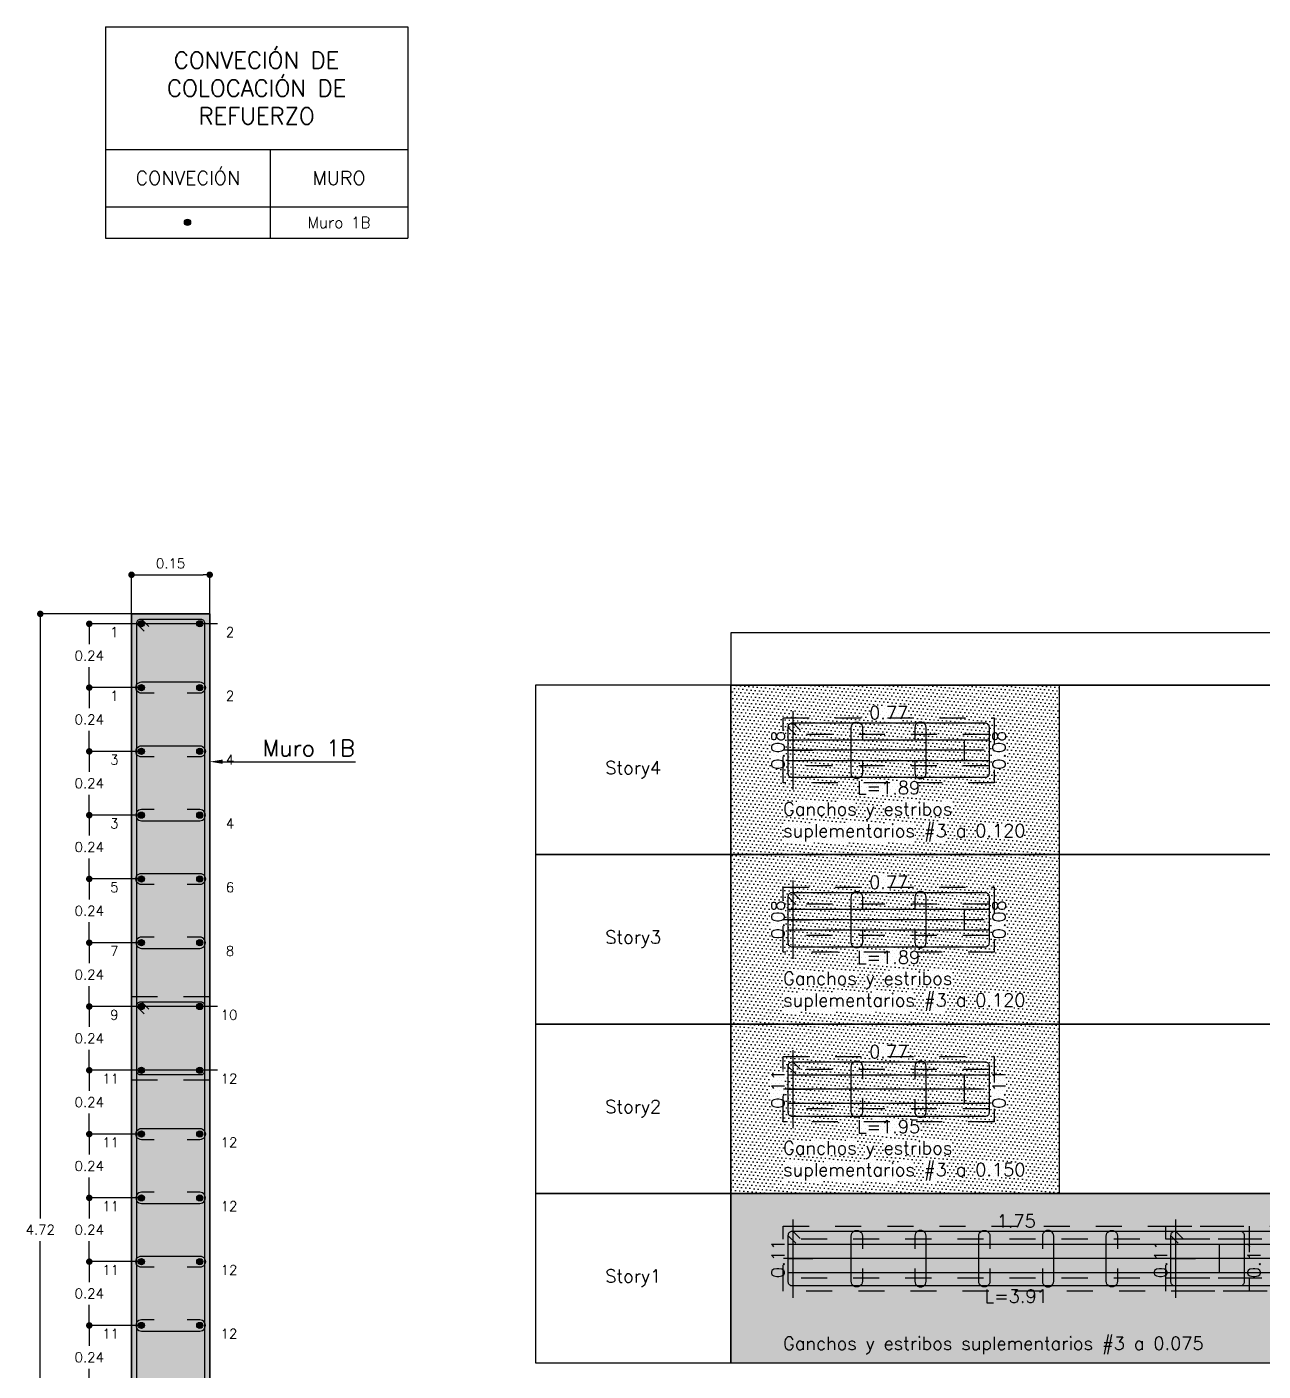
# Model space of a CAD drawing. Header units: millimetres. Extents: x -99999999 to 100000000, y -41 to 20.
# Drawn here: x 150.2 to 154.94, y -10.84 to -5.68 of the extents above; entities that cross this region are included whole.
import ezdxf
from ezdxf.enums import TextEntityAlignment as Align

# ---------------------------------------------------------------- set-up
doc = ezdxf.new("R2010")
doc.units = ezdxf.units.MM
doc.header["$LTSCALE"] = 0.01
doc.header["$PDMODE"] = 3
doc.linetypes.add('DASHED2', pattern=[0.375, 0.25, -0.125])
for name, color, linetype in [('FC_BORDES', 4, 'Continuous'), ('FC_COTAS', 1, 'Continuous'), ('FC_ESTRIBOS', 3, 'Continuous'), ('FC_GANCHOS', 4, 'Continuous'), ('FC_HATCH 252', 252, 'Continuous'), ('FC_HATCH MUROS', 253, 'Continuous'), ('FC_R-100', 12, 'Continuous'), ('FC_R-140', 2, 'Continuous'), ('FC_R-80', 11, 'Continuous'), ('FC_REFUERZO 2', 1, 'Continuous')]:
    doc.layers.add(name, color=color, linetype=linetype)
doc.layers.add('FC_DEFPOINTS', color=250, linetype='Continuous', plot=False)
doc.styles.add('FC_TEXT', font='romans.shx', dxfattribs={"height": 0.002})
doc.styles.add('FC_TEXT1', font='romans.shx')
doc.dimstyles.new('FC_COTAS', dxfattribs={"dimtxt": 0.0015, "dimasz": 0.001, "dimexe": 0, "dimexo": 0, "dimgap": 0.001, "dimtad": 1, "dimtih": 1, "dimtoh": 1, "dimzin": 0, "dimdsep": 46, "dimtxsty": 'FC_TEXT1', "dimblk": 'DOT', "dimcen": 0.09, "dimclrd": 256, "dimclre": 256, "dimclrt": 256, "dimadec": 0, "dimazin": 0, "dimtfac": 1, "dimtix": 1, "dimtmove": 2, "dimatfit": 3, "dimfxl": 1.002, "dimtolj": 1, "dimtzin": 0, "dimlwd": -1, "dimarcsym": 0})

# ---------------------------------------------------------------- blocks, each defined once
blk = doc.blocks.new('*T743')
at = {"layer": 'FC_BORDES', "color": 0, "linetype": 'ByBlock', "lineweight": -2, "ltscale": 0.6, "transparency": 16777216}
for p, q in [((0, 0), (1.16, 0)), ((0, 0), (0, -0.811)), ((1.16, 0), (1.16, -0.811)), ((0, -0.4697), (1.16, -0.4697)), ((0.6327, -0.4697), (0.6327, -0.811)), ((0, -0.6898), (1.16, -0.6898)), ((0, -0.811), (1.16, -0.811))]:
    blk.add_line(p, q, dxfattribs=at)
at = {"layer": 'FC_BORDES', "color": 5, "ltscale": 0.6, "transparency": 16777216, "insert": (0.58, -0.2349), "char_height": 0.06416, "width": 1.148, "attachment_point": 5, "style": 'FC_TEXT1'}
blk.add_mtext('CONVECIÓN DE COLOCACIÓN DE REFUERZO', dxfattribs=at)
at = {"layer": 'FC_BORDES', "color": 2, "ltscale": 0.6, "transparency": 16777216, "char_height": 0.05346, "attachment_point": 5, "style": 'FC_TEXT1'}
for s, insert, width in [('CONVECIÓN', (0.3163, -0.5797), 0.62067), ('MURO', (0.8963, -0.5797), 0.51533)]:
    blk.add_mtext(s, dxfattribs=dict(at, insert=insert, width=width))
at = {"layer": 'FC_BORDES', "color": 11, "ltscale": 0.6, "transparency": 16777216, "insert": (0.8963, -0.7504), "char_height": 0.04277, "width": 0.51533, "attachment_point": 5, "style": 'FC_TEXT1'}
blk.add_mtext('Muro 1B', dxfattribs=at)
blk = doc.blocks.new('*U176')
h = blk.add_hatch(color=0)
h.dxf.hatch_style = 1
edge = h.paths.add_edge_path()
edge.add_arc((0, 0), 0.0119, 0, 360, ccw=False)
at = {"color": 0}
blk.add_circle((0, 0), 0.0119, dxfattribs=at)
blk = doc.blocks.new('*U747')
at = {"layer": 'FC_DEFPOINTS', "linetype": 'DASHED2', "ltscale": 0.6}
blk.add_lwpolyline([(-0.038, 0.1251), (1.7508, 0.1251), (1.7508, -0.1249), (-0.038, -0.1249)], close=True, dxfattribs=at)
at = {"layer": 'FC_DEFPOINTS', "ltscale": 0.6}
for points in [[(0, 0.1501), (0, -0.1499)], [(0.076, 0.0001), (-0.018, 0.0001), (-0.018, 0.0551), (1.7308, 0.0551), (1.7308, -0.0549), (-0.018, -0.0549), (-0.018, 0), (0.076, 0)], [(1.6364, -0.0549), (1.6364, 0.0551)], [(1.7118, 0.0001), (-0.037, 0.0001)]]:
    blk.add_lwpolyline(points, dxfattribs=at)
at = {"layer": 'FC_DEFPOINTS', "linetype": 'DASHED2', "ltscale": 0.6}
for points in [[(1.7308, 0.0751), (-0.018, 0.0751)], [(1.7308, -0.0749), (-0.018, -0.0749)]]:
    blk.add_lwpolyline(points, dxfattribs=at)
at = {"layer": 'FC_ESTRIBOS', "ltscale": 0.6}
blk.add_lwpolyline([(-0.003, 0.1051), (1.7158, 0.1051, -0.414214), (1.7308, 0.0901), (1.7308, -0.0899, -0.414214), (1.7158, -0.1049), (-0.003, -0.1049, -0.414214), (-0.018, -0.0899), (-0.018, 0.0901, -0.414214)], format="xyb", close=True, dxfattribs=at)
for points in [[(-0.0003, 0.1051), (0.028, 0.0768)], [(-0.018, 0.0874), (0.0103, 0.0591)]]:
    blk.add_lwpolyline(points, dxfattribs=at)
at = {"layer": 'FC_R-80', "char_height": 0.05, "attachment_point": 5, "style": 'FC_TEXT'}
for s, insert, width in [('1.75', (0.8564, 0.144), 1.508813), ('L=3.91', (0.8564, -0.1439), 1.611194)]:
    blk.add_mtext(s, dxfattribs=dict(at, insert=insert, width=width))
at = {"layer": 'FC_R-80', "char_height": 0.05, "width": 0.136214, "attachment_point": 5, "rotation": 90, "style": 'FC_TEXT'}
for insert in [(-0.058, 0.0001), (1.7687, 0.0001)]:
    blk.add_mtext('0.11', dxfattribs=dict(at, insert=insert))
blk = doc.blocks.new('*U740')
at = {"layer": 'FC_GANCHOS', "color": 0, "lineweight": -2}
blk.add_lwpolyline([(0.049, -0.0215), (0.0005, -0.0215, -1.022233), (0.0005, 0.0215), (0.1735, 0.0215, -1.022233), (0.1735, -0.0215), (0.125, -0.0215)], format="xyb", dxfattribs=at)
blk = doc.blocks.new('*U741')
at = {"layer": 'FC_GANCHOS', "color": 0, "lineweight": -2}
blk.add_lwpolyline([(0.049, 0.0215), (0.0005, 0.0215, 1.022233), (0.0005, -0.0215), (0.1735, -0.0215, 1.022233), (0.1735, 0.0215), (0.125, 0.0215)], format="xyb", dxfattribs=at)
blk = doc.blocks.new('*U748')
at = {"layer": 'FC_DEFPOINTS', "linetype": 'DASHED2', "ltscale": 0.6}
blk.add_lwpolyline([(-0.038, 0.1251), (0.7721, 0.1251), (0.7721, -0.1249), (-0.038, -0.1249)], close=True, dxfattribs=at)
at = {"layer": 'FC_DEFPOINTS', "ltscale": 0.6}
for points in [[(0, 0.1501), (0, -0.1499)], [(0.076, 0.0001), (-0.018, 0.0001), (-0.018, 0.0551), (0.7521, 0.0551), (0.7521, -0.0549), (-0.018, -0.0549), (-0.018, 0), (0.076, 0)], [(0.6577, -0.0549), (0.6577, 0.0551)], [(0.7331, 0.0001), (-0.037, 0.0001)]]:
    blk.add_lwpolyline(points, dxfattribs=at)
at = {"layer": 'FC_DEFPOINTS', "linetype": 'DASHED2', "ltscale": 0.6}
for points in [[(0.7521, 0.0751), (-0.018, 0.0751)], [(0.7521, -0.0749), (-0.018, -0.0749)]]:
    blk.add_lwpolyline(points, dxfattribs=at)
at = {"layer": 'FC_ESTRIBOS', "ltscale": 0.6}
blk.add_lwpolyline([(-0.003, 0.1051), (0.7371, 0.1051, -0.414214), (0.7521, 0.0901), (0.7521, -0.0899, -0.414214), (0.7371, -0.1049), (-0.003, -0.1049, -0.414214), (-0.018, -0.0899), (-0.018, 0.0901, -0.414214)], format="xyb", close=True, dxfattribs=at)
for points in [[(-0.0003, 0.1051), (0.028, 0.0768)], [(-0.018, 0.0874), (0.0103, 0.0591)]]:
    blk.add_lwpolyline(points, dxfattribs=at)
at = {"layer": 'FC_R-80', "char_height": 0.05, "attachment_point": 5, "style": 'FC_TEXT'}
for s, insert, width in [('0.77', (0.367, 0.144), 0.530076), ('L=1.95', (0.367, -0.1439), 0.632457)]:
    blk.add_mtext(s, dxfattribs=dict(at, insert=insert, width=width))
at = {"layer": 'FC_R-80', "char_height": 0.05, "width": 0.136214, "attachment_point": 5, "rotation": 90, "style": 'FC_TEXT'}
for insert in [(-0.058, 0.0001), (0.79, 0.0001)]:
    blk.add_mtext('0.11', dxfattribs=dict(at, insert=insert))
blk = doc.blocks.new('*U749')
at = {"layer": 'FC_DEFPOINTS', "linetype": 'DASHED2', "ltscale": 0.6}
blk.add_lwpolyline([(-0.038, 0.1251), (0.7721, 0.1251), (0.7721, -0.1249), (-0.038, -0.1249)], close=True, dxfattribs=at)
at = {"layer": 'FC_DEFPOINTS', "ltscale": 0.6}
for points in [[(0, 0.1501), (0, -0.1499)], [(0.7331, 0.0001), (-0.037, 0.0001)], [(0.076, 0.0001), (-0.018, 0.0001), (-0.018, 0.0401), (0.7521, 0.0401), (0.7521, -0.0399), (-0.018, -0.0399), (-0.018, 0), (0.076, 0)], [(0.6577, -0.0399), (0.6577, 0.0401)]]:
    blk.add_lwpolyline(points, dxfattribs=at)
at = {"layer": 'FC_DEFPOINTS', "linetype": 'DASHED2', "ltscale": 0.6}
for points in [[(0.7521, 0.0601), (-0.018, 0.0601)], [(0.7521, -0.0599), (-0.018, -0.0599)]]:
    blk.add_lwpolyline(points, dxfattribs=at)
at = {"layer": 'FC_ESTRIBOS', "ltscale": 0.6}
blk.add_lwpolyline([(-0.003, 0.1051), (0.7371, 0.1051, -0.414214), (0.7521, 0.0901), (0.7521, -0.0899, -0.414214), (0.7371, -0.1049), (-0.003, -0.1049, -0.414214), (-0.018, -0.0899), (-0.018, 0.0901, -0.414214)], format="xyb", close=True, dxfattribs=at)
for points in [[(-0.0003, 0.1051), (0.028, 0.0768)], [(-0.018, 0.0874), (0.0103, 0.0591)]]:
    blk.add_lwpolyline(points, dxfattribs=at)
at = {"layer": 'FC_R-80', "char_height": 0.05, "attachment_point": 5, "style": 'FC_TEXT'}
for s, insert, width in [('0.77', (0.367, 0.144), 0.530076), ('L=1.89', (0.367, -0.1439), 0.632457)]:
    blk.add_mtext(s, dxfattribs=dict(at, insert=insert, width=width))
at = {"layer": 'FC_R-80', "char_height": 0.05, "width": 0.136214, "attachment_point": 5, "rotation": 90, "style": 'FC_TEXT'}
for insert in [(-0.058, 0.0001), (0.79, 0.0001)]:
    blk.add_mtext('0.08', dxfattribs=dict(at, insert=insert))
blk = doc.blocks.new('*U692')
at = {"linetype": 'ByBlock', "lineweight": -2, "ltscale": 0.6}
for points in [[(-0.00431, 0), (0, 0)], [(0, 0), (0.01607, 0)]]:
    blk.add_lwpolyline(points, dxfattribs=at)
at = {"ltscale": 0.6}
blk.add_solid([(-0.00431, -0.00033), (-0.00631, 0), (-0.00431, 0.00033)], dxfattribs=at)
at = {"layer": 'FC_R-140', "ltscale": 0.6, "style": 'FC_TEXT'}
blk.add_attdef('MURO_X', text='', height=0.0025, dxfattribs=at).set_placement((0.01596, 0.00334), align=Align.TOP_RIGHT)
blk = doc.blocks.new('_Dot')
at = {"color": 0, "linetype": 'ByBlock', "lineweight": -2}
blk.add_line((-0.5, 0), (-1, 0), dxfattribs=at)
at = {"color": 0, "linetype": 'ByBlock', "const_width": 0.5}
blk.add_lwpolyline([(-0.25, 0, 1), (0.25, 0, 1)], format="xyb", close=True, dxfattribs=at)
blk = doc.blocks.new('*D760')
at = {"layer": 'Defpoints', "color": 0, "ltscale": 0.6, "transparency": 16777216}
for p in [(150.4346, -10.6655), (150.6346, -10.6655), (150.6346, -10.9102)]:
    blk.add_point(p, dxfattribs=at)
at = {"layer": 'FC_COTAS', "lineweight": -2, "ltscale": 0.6, "transparency": 16777216}
for p, q in [((150.6346, -10.6655), (150.4346, -10.6655)), ((150.6346, -10.9102), (150.4346, -10.9102))]:
    blk.add_line(p, q, dxfattribs=at)
at = {"layer": 'FC_COTAS', "ltscale": 0.6, "transparency": 16777216}
for p, q in [((150.4346, -10.6905), (150.4346, -10.7441)), ((150.4346, -10.8852), (150.4346, -10.8316))]:
    blk.add_line(p, q, dxfattribs=at)
at = {"layer": 'FC_COTAS', "ltscale": 0.6, "transparency": 16777216, "xscale": 0.025, "yscale": 0.025, "zscale": 0.025}
for p, rotation in [((150.4346, -10.6655), 90), ((150.4346, -10.9102), 270)]:
    blk.add_blockref('_Dot', p, dxfattribs=dict(at, rotation=rotation))
at = {"layer": 'FC_COTAS', "ltscale": 0.6, "transparency": 16777216, "insert": (150.4346, -10.7878), "char_height": 0.0375, "attachment_point": 5, "style": 'FC_TEXT1'}
blk.add_mtext('\\A1;0.24', dxfattribs=at)
blk = doc.blocks.new('*D761')
at = {"layer": 'Defpoints', "color": 0, "ltscale": 0.6, "transparency": 16777216}
for p in [(150.4346, -10.4208), (150.6346, -10.4208), (150.6346, -10.6655)]:
    blk.add_point(p, dxfattribs=at)
at = {"layer": 'FC_COTAS', "lineweight": -2, "ltscale": 0.6, "transparency": 16777216}
for p, q in [((150.6346, -10.4208), (150.4346, -10.4208)), ((150.6346, -10.6655), (150.4346, -10.6655))]:
    blk.add_line(p, q, dxfattribs=at)
at = {"layer": 'FC_COTAS', "ltscale": 0.6, "transparency": 16777216}
for p, q in [((150.4346, -10.4458), (150.4346, -10.4994)), ((150.4346, -10.6405), (150.4346, -10.5869))]:
    blk.add_line(p, q, dxfattribs=at)
at = {"layer": 'FC_COTAS', "ltscale": 0.6, "transparency": 16777216, "xscale": 0.025, "yscale": 0.025, "zscale": 0.025}
for p, rotation in [((150.4346, -10.4208), 90), ((150.4346, -10.6655), 270)]:
    blk.add_blockref('_Dot', p, dxfattribs=dict(at, rotation=rotation))
at = {"layer": 'FC_COTAS', "ltscale": 0.6, "transparency": 16777216, "insert": (150.4346, -10.5431), "char_height": 0.0375, "attachment_point": 5, "style": 'FC_TEXT1'}
blk.add_mtext('\\A1;0.24', dxfattribs=at)
blk = doc.blocks.new('*D762')
at = {"layer": 'Defpoints', "color": 0, "ltscale": 0.6, "transparency": 16777216}
for p in [(150.4346, -10.1761), (150.6346, -10.1761), (150.6346, -10.4208)]:
    blk.add_point(p, dxfattribs=at)
at = {"layer": 'FC_COTAS', "lineweight": -2, "ltscale": 0.6, "transparency": 16777216}
for p, q in [((150.6346, -10.1761), (150.4346, -10.1761)), ((150.6346, -10.4208), (150.4346, -10.4208))]:
    blk.add_line(p, q, dxfattribs=at)
at = {"layer": 'FC_COTAS', "ltscale": 0.6, "transparency": 16777216}
for p, q in [((150.4346, -10.2011), (150.4346, -10.2547)), ((150.4346, -10.3958), (150.4346, -10.3422))]:
    blk.add_line(p, q, dxfattribs=at)
at = {"layer": 'FC_COTAS', "ltscale": 0.6, "transparency": 16777216, "xscale": 0.025, "yscale": 0.025, "zscale": 0.025}
for p, rotation in [((150.4346, -10.1761), 90), ((150.4346, -10.4208), 270)]:
    blk.add_blockref('_Dot', p, dxfattribs=dict(at, rotation=rotation))
at = {"layer": 'FC_COTAS', "ltscale": 0.6, "transparency": 16777216, "insert": (150.4346, -10.2984), "char_height": 0.0375, "attachment_point": 5, "style": 'FC_TEXT1'}
blk.add_mtext('\\A1;0.24', dxfattribs=at)
blk = doc.blocks.new('*D763')
at = {"layer": 'Defpoints', "color": 0, "ltscale": 0.6, "transparency": 16777216}
for p in [(150.4346, -9.9314), (150.6346, -9.9314), (150.6346, -10.1761)]:
    blk.add_point(p, dxfattribs=at)
at = {"layer": 'FC_COTAS', "lineweight": -2, "ltscale": 0.6, "transparency": 16777216}
for p, q in [((150.6346, -9.9314), (150.4346, -9.9314)), ((150.6346, -10.1761), (150.4346, -10.1761))]:
    blk.add_line(p, q, dxfattribs=at)
at = {"layer": 'FC_COTAS', "ltscale": 0.6, "transparency": 16777216}
for p, q in [((150.4346, -9.9564), (150.4346, -10.01)), ((150.4346, -10.1511), (150.4346, -10.0975))]:
    blk.add_line(p, q, dxfattribs=at)
at = {"layer": 'FC_COTAS', "ltscale": 0.6, "transparency": 16777216, "xscale": 0.025, "yscale": 0.025, "zscale": 0.025}
for p, rotation in [((150.4346, -9.9314), 90), ((150.4346, -10.1761), 270)]:
    blk.add_blockref('_Dot', p, dxfattribs=dict(at, rotation=rotation))
at = {"layer": 'FC_COTAS', "ltscale": 0.6, "transparency": 16777216, "insert": (150.4346, -10.0538), "char_height": 0.0375, "attachment_point": 5, "style": 'FC_TEXT1'}
blk.add_mtext('\\A1;0.24', dxfattribs=at)
blk = doc.blocks.new('*D764')
at = {"layer": 'Defpoints', "color": 0, "ltscale": 0.6, "transparency": 16777216}
for p in [(150.4346, -9.6867), (150.6346, -9.6867), (150.6346, -9.9314)]:
    blk.add_point(p, dxfattribs=at)
at = {"layer": 'FC_COTAS', "lineweight": -2, "ltscale": 0.6, "transparency": 16777216}
for p, q in [((150.6346, -9.6867), (150.4346, -9.6867)), ((150.6346, -9.9314), (150.4346, -9.9314))]:
    blk.add_line(p, q, dxfattribs=at)
at = {"layer": 'FC_COTAS', "ltscale": 0.6, "transparency": 16777216}
for p, q in [((150.4346, -9.7117), (150.4346, -9.7653)), ((150.4346, -9.9064), (150.4346, -9.8528))]:
    blk.add_line(p, q, dxfattribs=at)
at = {"layer": 'FC_COTAS', "ltscale": 0.6, "transparency": 16777216, "xscale": 0.025, "yscale": 0.025, "zscale": 0.025}
for p, rotation in [((150.4346, -9.6867), 90), ((150.4346, -9.9314), 270)]:
    blk.add_blockref('_Dot', p, dxfattribs=dict(at, rotation=rotation))
at = {"layer": 'FC_COTAS', "ltscale": 0.6, "transparency": 16777216, "insert": (150.4346, -9.8091), "char_height": 0.0375, "attachment_point": 5, "style": 'FC_TEXT1'}
blk.add_mtext('\\A1;0.24', dxfattribs=at)
blk = doc.blocks.new('*D765')
at = {"layer": 'Defpoints', "color": 0, "ltscale": 0.6, "transparency": 16777216}
for p in [(150.4346, -9.442), (150.6346, -9.442), (150.6346, -9.6867)]:
    blk.add_point(p, dxfattribs=at)
at = {"layer": 'FC_COTAS', "lineweight": -2, "ltscale": 0.6, "transparency": 16777216}
for p, q in [((150.6346, -9.442), (150.4346, -9.442)), ((150.6346, -9.6867), (150.4346, -9.6867))]:
    blk.add_line(p, q, dxfattribs=at)
at = {"layer": 'FC_COTAS', "ltscale": 0.6, "transparency": 16777216}
for p, q in [((150.4346, -9.467), (150.4346, -9.5206)), ((150.4346, -9.6617), (150.4346, -9.6081))]:
    blk.add_line(p, q, dxfattribs=at)
at = {"layer": 'FC_COTAS', "ltscale": 0.6, "transparency": 16777216, "xscale": 0.025, "yscale": 0.025, "zscale": 0.025}
for p, rotation in [((150.4346, -9.442), 90), ((150.4346, -9.6867), 270)]:
    blk.add_blockref('_Dot', p, dxfattribs=dict(at, rotation=rotation))
at = {"layer": 'FC_COTAS', "ltscale": 0.6, "transparency": 16777216, "insert": (150.4346, -9.5644), "char_height": 0.0375, "attachment_point": 5, "style": 'FC_TEXT1'}
blk.add_mtext('\\A1;0.24', dxfattribs=at)
blk = doc.blocks.new('*D766')
at = {"layer": 'Defpoints', "color": 0, "ltscale": 0.6, "transparency": 16777216}
for p in [(150.4346, -9.1974), (150.6346, -9.1974), (150.6346, -9.442)]:
    blk.add_point(p, dxfattribs=at)
at = {"layer": 'FC_COTAS', "lineweight": -2, "ltscale": 0.6, "transparency": 16777216}
for p, q in [((150.6346, -9.1974), (150.4346, -9.1974)), ((150.6346, -9.442), (150.4346, -9.442))]:
    blk.add_line(p, q, dxfattribs=at)
at = {"layer": 'FC_COTAS', "ltscale": 0.6, "transparency": 16777216}
for p, q in [((150.4346, -9.2224), (150.4346, -9.276)), ((150.4346, -9.417), (150.4346, -9.3635))]:
    blk.add_line(p, q, dxfattribs=at)
at = {"layer": 'FC_COTAS', "ltscale": 0.6, "transparency": 16777216, "xscale": 0.025, "yscale": 0.025, "zscale": 0.025}
for p, rotation in [((150.4346, -9.1974), 90), ((150.4346, -9.442), 270)]:
    blk.add_blockref('_Dot', p, dxfattribs=dict(at, rotation=rotation))
at = {"layer": 'FC_COTAS', "ltscale": 0.6, "transparency": 16777216, "insert": (150.4346, -9.3197), "char_height": 0.0375, "attachment_point": 5, "style": 'FC_TEXT1'}
blk.add_mtext('\\A1;0.24', dxfattribs=at)
blk = doc.blocks.new('*D767')
at = {"layer": 'Defpoints', "color": 0, "ltscale": 0.6, "transparency": 16777216}
for p in [(150.4346, -8.9527), (150.6346, -8.9527), (150.6346, -9.1974)]:
    blk.add_point(p, dxfattribs=at)
at = {"layer": 'FC_COTAS', "lineweight": -2, "ltscale": 0.6, "transparency": 16777216}
for p, q in [((150.6346, -8.9527), (150.4346, -8.9527)), ((150.6346, -9.1974), (150.4346, -9.1974))]:
    blk.add_line(p, q, dxfattribs=at)
at = {"layer": 'FC_COTAS', "ltscale": 0.6, "transparency": 16777216}
for p, q in [((150.4346, -8.9777), (150.4346, -9.0313)), ((150.4346, -9.1724), (150.4346, -9.1188))]:
    blk.add_line(p, q, dxfattribs=at)
at = {"layer": 'FC_COTAS', "ltscale": 0.6, "transparency": 16777216, "xscale": 0.025, "yscale": 0.025, "zscale": 0.025}
for p, rotation in [((150.4346, -8.9527), 90), ((150.4346, -9.1974), 270)]:
    blk.add_blockref('_Dot', p, dxfattribs=dict(at, rotation=rotation))
at = {"layer": 'FC_COTAS', "ltscale": 0.6, "transparency": 16777216, "insert": (150.4346, -9.075), "char_height": 0.0375, "attachment_point": 5, "style": 'FC_TEXT1'}
blk.add_mtext('\\A1;0.24', dxfattribs=at)
blk = doc.blocks.new('*D768')
at = {"layer": 'Defpoints', "color": 0, "ltscale": 0.6, "transparency": 16777216}
for p in [(150.4346, -8.708), (150.6346, -8.708), (150.6346, -8.9527)]:
    blk.add_point(p, dxfattribs=at)
at = {"layer": 'FC_COTAS', "lineweight": -2, "ltscale": 0.6, "transparency": 16777216}
for p, q in [((150.6346, -8.708), (150.4346, -8.708)), ((150.6346, -8.9527), (150.4346, -8.9527))]:
    blk.add_line(p, q, dxfattribs=at)
at = {"layer": 'FC_COTAS', "ltscale": 0.6, "transparency": 16777216}
for p, q in [((150.4346, -8.733), (150.4346, -8.7866)), ((150.4346, -8.9277), (150.4346, -8.8741))]:
    blk.add_line(p, q, dxfattribs=at)
at = {"layer": 'FC_COTAS', "ltscale": 0.6, "transparency": 16777216, "xscale": 0.025, "yscale": 0.025, "zscale": 0.025}
for p, rotation in [((150.4346, -8.708), 90), ((150.4346, -8.9527), 270)]:
    blk.add_blockref('_Dot', p, dxfattribs=dict(at, rotation=rotation))
at = {"layer": 'FC_COTAS', "ltscale": 0.6, "transparency": 16777216, "insert": (150.4346, -8.8303), "char_height": 0.0375, "attachment_point": 5, "style": 'FC_TEXT1'}
blk.add_mtext('\\A1;0.24', dxfattribs=at)
blk = doc.blocks.new('*D769')
at = {"layer": 'Defpoints', "color": 0, "ltscale": 0.6, "transparency": 16777216}
for p in [(150.4346, -8.4633), (150.6346, -8.4633), (150.6346, -8.708)]:
    blk.add_point(p, dxfattribs=at)
at = {"layer": 'FC_COTAS', "lineweight": -2, "ltscale": 0.6, "transparency": 16777216}
for p, q in [((150.6346, -8.4633), (150.4346, -8.4633)), ((150.6346, -8.708), (150.4346, -8.708))]:
    blk.add_line(p, q, dxfattribs=at)
at = {"layer": 'FC_COTAS', "ltscale": 0.6, "transparency": 16777216}
for p, q in [((150.4346, -8.4883), (150.4346, -8.5419)), ((150.4346, -8.683), (150.4346, -8.6294))]:
    blk.add_line(p, q, dxfattribs=at)
at = {"layer": 'FC_COTAS', "ltscale": 0.6, "transparency": 16777216, "xscale": 0.025, "yscale": 0.025, "zscale": 0.025}
for p, rotation in [((150.4346, -8.4633), 90), ((150.4346, -8.708), 270)]:
    blk.add_blockref('_Dot', p, dxfattribs=dict(at, rotation=rotation))
at = {"layer": 'FC_COTAS', "ltscale": 0.6, "transparency": 16777216, "insert": (150.4346, -8.5857), "char_height": 0.0375, "attachment_point": 5, "style": 'FC_TEXT1'}
blk.add_mtext('\\A1;0.24', dxfattribs=at)
blk = doc.blocks.new('*D770')
at = {"layer": 'Defpoints', "color": 0, "ltscale": 0.6, "transparency": 16777216}
for p in [(150.4346, -8.2186), (150.6346, -8.2186), (150.6346, -8.4633)]:
    blk.add_point(p, dxfattribs=at)
at = {"layer": 'FC_COTAS', "lineweight": -2, "ltscale": 0.6, "transparency": 16777216}
for p, q in [((150.6346, -8.2186), (150.4346, -8.2186)), ((150.6346, -8.4633), (150.4346, -8.4633))]:
    blk.add_line(p, q, dxfattribs=at)
at = {"layer": 'FC_COTAS', "ltscale": 0.6, "transparency": 16777216}
for p, q in [((150.4346, -8.2436), (150.4346, -8.2972)), ((150.4346, -8.4383), (150.4346, -8.3847))]:
    blk.add_line(p, q, dxfattribs=at)
at = {"layer": 'FC_COTAS', "ltscale": 0.6, "transparency": 16777216, "xscale": 0.025, "yscale": 0.025, "zscale": 0.025}
for p, rotation in [((150.4346, -8.2186), 90), ((150.4346, -8.4633), 270)]:
    blk.add_blockref('_Dot', p, dxfattribs=dict(at, rotation=rotation))
at = {"layer": 'FC_COTAS', "ltscale": 0.6, "transparency": 16777216, "insert": (150.4346, -8.341), "char_height": 0.0375, "attachment_point": 5, "style": 'FC_TEXT1'}
blk.add_mtext('\\A1;0.24', dxfattribs=at)
blk = doc.blocks.new('*D771')
at = {"layer": 'Defpoints', "color": 0, "ltscale": 0.6, "transparency": 16777216}
for p in [(150.4346, -7.9739), (150.6346, -7.9739), (150.6346, -8.2186)]:
    blk.add_point(p, dxfattribs=at)
at = {"layer": 'FC_COTAS', "lineweight": -2, "ltscale": 0.6, "transparency": 16777216}
for p, q in [((150.6346, -7.9739), (150.4346, -7.9739)), ((150.6346, -8.2186), (150.4346, -8.2186))]:
    blk.add_line(p, q, dxfattribs=at)
at = {"layer": 'FC_COTAS', "ltscale": 0.6, "transparency": 16777216}
for p, q in [((150.4346, -7.9989), (150.4346, -8.0525)), ((150.4346, -8.1936), (150.4346, -8.14))]:
    blk.add_line(p, q, dxfattribs=at)
at = {"layer": 'FC_COTAS', "ltscale": 0.6, "transparency": 16777216, "xscale": 0.025, "yscale": 0.025, "zscale": 0.025}
for p, rotation in [((150.4346, -7.9739), 90), ((150.4346, -8.2186), 270)]:
    blk.add_blockref('_Dot', p, dxfattribs=dict(at, rotation=rotation))
at = {"layer": 'FC_COTAS', "ltscale": 0.6, "transparency": 16777216, "insert": (150.4346, -8.0963), "char_height": 0.0375, "attachment_point": 5, "style": 'FC_TEXT1'}
blk.add_mtext('\\A1;0.24', dxfattribs=at)
blk = doc.blocks.new('*D773')
at = {"layer": 'Defpoints', "color": 0, "ltscale": 0.6, "transparency": 16777216}
for p in [(150.8966, -7.7859), (150.5966, -7.9359), (150.8966, -7.9359)]:
    blk.add_point(p, dxfattribs=at)
at = {"layer": 'FC_COTAS', "lineweight": -2, "ltscale": 0.6, "transparency": 16777216}
for p, q in [((150.5966, -7.9359), (150.5966, -7.7859)), ((150.8966, -7.9359), (150.8966, -7.7859))]:
    blk.add_line(p, q, dxfattribs=at)
at = {"layer": 'FC_COTAS', "ltscale": 0.6, "transparency": 16777216}
blk.add_line((150.6216, -7.7859), (150.8716, -7.7859), dxfattribs=at)
at = {"layer": 'FC_COTAS', "ltscale": 0.6, "transparency": 16777216, "xscale": 0.025, "yscale": 0.025, "zscale": 0.025, "rotation": 180}
blk.add_blockref('_Dot', (150.5966, -7.7859), dxfattribs=at)
at = {"layer": 'FC_COTAS', "ltscale": 0.6, "transparency": 16777216, "xscale": 0.025, "yscale": 0.025, "zscale": 0.025}
blk.add_blockref('_Dot', (150.8966, -7.7859), dxfattribs=at)
at = {"layer": 'FC_COTAS', "ltscale": 0.6, "transparency": 16777216, "insert": (150.7466, -7.7422), "char_height": 0.0375, "attachment_point": 5, "style": 'FC_TEXT1'}
blk.add_mtext('\\A1;0.15', dxfattribs=at)
blk = doc.blocks.new('*D775')
at = {"layer": 'Defpoints', "color": 0, "ltscale": 0.6, "transparency": 16777216}
for p in [(150.2466, -7.9359), (150.5966, -7.9359), (150.5966, -12.6609)]:
    blk.add_point(p, dxfattribs=at)
at = {"layer": 'FC_COTAS', "lineweight": -2, "ltscale": 0.6, "transparency": 16777216}
for p, q in [((150.5966, -7.9359), (150.2466, -7.9359)), ((150.5966, -12.6609), (150.2466, -12.6609))]:
    blk.add_line(p, q, dxfattribs=at)
at = {"layer": 'FC_COTAS', "ltscale": 0.6, "transparency": 16777216}
for p, q in [((150.2466, -7.9609), (150.2466, -10.2547)), ((150.2466, -12.6359), (150.2466, -10.3422))]:
    blk.add_line(p, q, dxfattribs=at)
at = {"layer": 'FC_COTAS', "ltscale": 0.6, "transparency": 16777216, "xscale": 0.025, "yscale": 0.025, "zscale": 0.025}
for p, rotation in [((150.2466, -7.9359), 90), ((150.2466, -12.6609), 270)]:
    blk.add_blockref('_Dot', p, dxfattribs=dict(at, rotation=rotation))
at = {"layer": 'FC_COTAS', "ltscale": 0.6, "transparency": 16777216, "insert": (150.2466, -10.2984), "char_height": 0.0375, "attachment_point": 5, "style": 'FC_TEXT1'}
blk.add_mtext('\\A1;4.72', dxfattribs=at)
blk = doc.blocks.new('*U744')
at = {"layer": 'FC_DEFPOINTS', "ltscale": 0.6}
for points in [[(0.18, 0), (-0.18, 0)], [(0.18, -1.7128), (-0.18, -1.7128)]]:
    blk.add_lwpolyline(points, dxfattribs=at)
at = {"layer": 'FC_DEFPOINTS', "linetype": 'DASHED2', "ltscale": 0.6}
blk.add_lwpolyline([(-0.15, 0.038), (0.15, 0.038), (0.15, -1.7508), (-0.15, -1.7508)], close=True, dxfattribs=at)
at = {"layer": 'FC_ESTRIBOS', "ltscale": 0.6}
blk.add_lwpolyline([(-0.115, 0.018), (0.115, 0.018, -0.414214), (0.13, 0.003), (0.13, -1.7158, -0.414214), (0.115, -1.7308), (-0.115, -1.7308, -0.414214), (-0.13, -1.7158), (-0.13, 0.003, -0.414214)], format="xyb", close=True, dxfattribs=at)
for points in [[(-0.13, 0.0003), (-0.1017, -0.028)], [(-0.1123, 0.018), (-0.084, -0.0103)]]:
    blk.add_lwpolyline(points, dxfattribs=at)
blk = doc.blocks.new('*U776')
at = {"layer": 'FC_DEFPOINTS', "ltscale": 0.6}
for points in [[(0.18, 0), (-0.18, 0)], [(0.18, -1.7128), (-0.18, -1.7128)]]:
    blk.add_lwpolyline(points, dxfattribs=at)
at = {"layer": 'FC_DEFPOINTS', "linetype": 'DASHED2', "ltscale": 0.6}
blk.add_lwpolyline([(-0.15, 0.038), (0.15, 0.038), (0.15, -1.7508), (-0.15, -1.7508)], close=True, dxfattribs=at)
at = {"layer": 'FC_ESTRIBOS', "ltscale": 0.6}
blk.add_lwpolyline([(-0.115, 0.018), (0.115, 0.018, -0.414214), (0.13, 0.003), (0.13, -1.7158, -0.414214), (0.115, -1.7308), (-0.115, -1.7308, -0.414214), (-0.13, -1.7158), (-0.13, 0.003, -0.414214)], format="xyb", close=True, dxfattribs=at)
for points in [[(-0.13, 0.0003), (-0.1017, -0.028)], [(-0.1123, 0.018), (-0.084, -0.0103)]]:
    blk.add_lwpolyline(points, dxfattribs=at)
blk = doc.blocks.new('*U746')
at = {"layer": 'FC_GANCHOS', "color": 0, "lineweight": -2}
blk.add_lwpolyline([(0.049, 0.0215), (0.0005, 0.0215, 1.022233), (0.0005, -0.0215), (0.2235, -0.0215, 1.022233), (0.2235, 0.0215), (0.175, 0.0215)], format="xyb", dxfattribs=at)
blk = doc.blocks.new('*U745')
at = {"layer": 'FC_GANCHOS', "color": 0, "lineweight": -2}
blk.add_lwpolyline([(0.049, -0.0215), (0.0005, -0.0215, -1.022233), (0.0005, 0.0215), (0.2235, 0.0215, -1.022233), (0.2235, -0.0215), (0.175, -0.0215)], format="xyb", dxfattribs=at)

msp = doc.modelspace()

# ---------------------------------------------------------------- hatches: boundary and pattern name
at = {"layer": 'FC_HATCH 252', "ltscale": 0.9}
h = msp.add_hatch(dxfattribs=at)
h.set_pattern_fill('DOTS', color=256, scale=0.009, angle=2578.31008, style=0)
h.paths.add_polyline_path([(152.8965, -8.8592), (154.1565, -8.8592), (154.1565, -8.2092), (152.8965, -8.2092)])
h = msp.add_hatch(dxfattribs=at)
h.set_pattern_fill('DOTS', color=256, scale=0.009, angle=2578.31008, style=0)
h.paths.add_polyline_path([(152.8965, -9.5092), (154.1565, -9.5092), (154.1565, -8.8592), (152.8965, -8.8592)])
h = msp.add_hatch(dxfattribs=at)
h.set_pattern_fill('DOTS', color=256, scale=0.009, angle=2578.31008, style=0)
h.paths.add_polyline_path([(152.8965, -10.1592), (154.1565, -10.1592), (154.1565, -9.5092), (152.8965, -9.5092)])
at = {"layer": 'FC_HATCH MUROS', "ltscale": 0.9}
for points in [[(150.5966, -12.6609), (150.5966, -7.9359), (150.8966, -7.9359), (150.8966, -12.6609)], [(152.8965, -10.8092), (158.0715, -10.8092), (158.0715, -10.1592), (152.8965, -10.1592)]]:
    msp.add_hatch(color=256, dxfattribs=at).paths.add_polyline_path(points)

# ---------------------------------------------------------------- linework, layer by layer
at = {"layer": 'FC_BORDES', "ltscale": 0.6}
for points in [[(150.5966, -12.6609), (150.5966, -7.9359), (150.8966, -7.9359), (150.8966, -12.6609)], [(150.5966, -12.6609), (150.8966, -12.6609), (150.8966, -7.9359), (150.5966, -7.9359)], [(152.8965, -8.2092), (158.0715, -8.2092), (158.0715, -8.0092), (152.8965, -8.0092)], [(152.1465, -8.8592), (152.8965, -8.8592), (152.8965, -8.2092), (152.1465, -8.2092)], [(152.8965, -8.8592), (154.1565, -8.8592), (154.1565, -8.2092), (152.8965, -8.2092)], [(152.8965, -8.8592), (158.0715, -8.8592), (158.0715, -8.2092), (152.8965, -8.2092)], [(152.8965, -8.8592), (158.0715, -8.8592), (158.0715, -8.2092), (152.8965, -8.2092)], [(152.8965, -8.8592), (158.0715, -8.8592), (158.0715, -8.2092), (152.8965, -8.2092)], [(152.8965, -8.8592), (158.0715, -8.8592), (158.0715, -8.2092), (152.8965, -8.2092)], [(152.8965, -8.8592), (158.0715, -8.8592), (158.0715, -8.2092), (152.8965, -8.2092)], [(152.1465, -9.5092), (152.8965, -9.5092), (152.8965, -8.8592), (152.1465, -8.8592)], [(152.8965, -9.5092), (154.1565, -9.5092), (154.1565, -8.8592), (152.8965, -8.8592)], [(152.8965, -9.5092), (158.0715, -9.5092), (158.0715, -8.8592), (152.8965, -8.8592)], [(152.1465, -10.1592), (152.8965, -10.1592), (152.8965, -9.5092), (152.1465, -9.5092)], [(152.8965, -10.1592), (154.1565, -10.1592), (154.1565, -9.5092), (152.8965, -9.5092)], [(152.8965, -10.1592), (158.0715, -10.1592), (158.0715, -9.5092), (152.8965, -9.5092)], [(152.1465, -10.8092), (152.8965, -10.8092), (152.8965, -10.1592), (152.1465, -10.1592)], [(152.8965, -10.8092), (158.0715, -10.8092), (158.0715, -10.1592), (152.8965, -10.1592)], [(152.8965, -10.8092), (158.0715, -10.8092), (158.0715, -10.1592), (152.8965, -10.1592)]]:
    msp.add_lwpolyline(points, close=True, dxfattribs=at)

# ---------------------------------------------------------------- block references
msp.add_blockref('*T743', (150.4965, -5.6842))
at = {"layer": 'FC_COTAS', "ltscale": 0.6, "xscale": 25, "yscale": 25, "zscale": 25}
msp.add_blockref('*U692', (151.0543, -8.5029), dxfattribs=at).add_auto_attribs({'MURO_X': 'Muro 1B'})
at = {"layer": 'FC_ESTRIBOS', "ltscale": 0.6}
for name, p in [('*U776', (150.7466, -7.9739)), ('*U749', (153.1345, -8.4592)), ('*U749', (153.1345, -9.1092)), ('*U744', (150.7466, -9.442)), ('*U748', (153.1345, -9.7592)), ('*U747', (153.1345, -10.4092)), ('*U747', (154.6026, -10.4092))]:
    msp.add_blockref(name, p, dxfattribs=at)
at = {"layer": 'FC_GANCHOS', "ltscale": 0.6}
for name, p in [('*U745', (150.6346, -8.2186)), ('*U745', (150.6346, -8.4633)), ('*U746', (150.6346, -8.708)), ('*U745', (150.6346, -8.9527)), ('*U746', (150.6346, -9.1974)), ('*U745', (150.6346, -9.9314)), ('*U746', (150.6346, -10.1761)), ('*U745', (150.6346, -10.4208)), ('*U746', (150.6346, -10.6655))]:
    msp.add_blockref(name, p, dxfattribs=at)
at = {"layer": 'FC_GANCHOS', "ltscale": 0.6, "rotation": 90}
for name, p in [('*U740', (153.3792, -8.5462)), ('*U741', (153.6238, -8.5462)), ('*U740', (153.3792, -9.1962)), ('*U741', (153.6238, -9.1962)), ('*U740', (153.3792, -9.8462)), ('*U741', (153.6238, -9.8462)), ('*U740', (153.3792, -10.4962)), ('*U741', (153.6238, -10.4962)), ('*U740', (153.8685, -10.4962)), ('*U741', (154.1132, -10.4962)), ('*U740', (154.3579, -10.4962))]:
    msp.add_blockref(name, p, dxfattribs=at)
at = {"layer": 'FC_REFUERZO 2', "ltscale": 0.6}
for p in [(150.8115, -6.4342), (150.6346, -7.9739), (150.8586, -7.9739), (150.6346, -8.2186), (150.8586, -8.2186), (150.6346, -8.4633), (150.8586, -8.4633), (150.6346, -8.708), (150.8586, -8.708), (150.6346, -8.9527), (150.8586, -8.9527), (150.6346, -9.1974), (150.8586, -9.1974), (150.6346, -9.442), (150.8586, -9.442), (150.6346, -9.6867), (150.8586, -9.6867), (150.6346, -9.9314), (150.8586, -9.9314), (150.6346, -10.1761), (150.8586, -10.1761), (150.6346, -10.4208), (150.8586, -10.4208), (150.6346, -10.6655), (150.8586, -10.6655)]:
    msp.add_blockref('*U176', p, dxfattribs=at)

# ---------------------------------------------------------------- texts
at = {"layer": 'FC_R-100', "ltscale": 0.6, "style": 'FC_TEXT'}
for s, p in [('1', (150.5146, -8.0246)), ('2', (150.9586, -8.0246)), ('1', (150.5146, -8.2692)), ('2', (150.9586, -8.2692)), ('3', (150.5146, -8.5139)), ('4', (150.9586, -8.5139)), ('3', (150.5146, -8.7586)), ('4', (150.9586, -8.7586)), ('5', (150.5146, -9.0033)), ('6', (150.9586, -9.0033)), ('7', (150.5146, -9.248)), ('8', (150.9586, -9.248)), ('9', (150.5146, -9.4927)), ('10', (150.9386, -9.4927)), ('11', (150.4846, -9.7374)), ('12', (150.9386, -9.7374)), ('11', (150.4846, -9.982)), ('12', (150.9386, -9.982)), ('11', (150.4846, -10.2267)), ('12', (150.9386, -10.2267)), ('11', (150.4846, -10.4714)), ('12', (150.9386, -10.4714)), ('11', (150.4846, -10.7161)), ('12', (150.9386, -10.7161))]:
    msp.add_text(s, height=0.0375, dxfattribs=at).set_placement(p)
at = {"layer": 'FC_R-80', "ltscale": 0.6, "char_height": 0.05, "style": 'FC_TEXT1'}
for s, insert, attachment_point in [('Story4', (152.5215, -8.5342), 5), ('Story3', (152.5215, -9.1842), 5), ('Story2', (152.5215, -9.8342), 5), ('Story1', (152.5215, -10.4842), 5), ('Ganchos y estribos suplementarios #3 a 0.075', (153.0965, -10.7092), 1)]:
    msp.add_mtext(s, dxfattribs=dict(at, insert=insert, attachment_point=attachment_point))
at = {"layer": 'FC_R-80', "ltscale": 0.6, "char_height": 0.05, "width": 1.2, "attachment_point": 1, "style": 'FC_TEXT1'}
for s, insert in [('Ganchos y estribos suplementarios #3 a 0.120', (153.0965, -8.6592)), ('Ganchos y estribos suplementarios #3 a 0.120', (153.0965, -9.3092)), ('Ganchos y estribos suplementarios #3 a 0.150', (153.0965, -9.9592))]:
    msp.add_mtext(s, dxfattribs=dict(at, insert=insert))

# ---------------------------------------------------------------- dimensions: what is measured, and where the dimension line sits
at = {"layer": 'FC_COTAS', "ltscale": 0.6}
dim = msp.add_linear_dim(base=(150.8966, -7.7859), p1=(150.5966, -7.9359), p2=(150.8966, -7.9359), text='0.15', dimstyle='FC_COTAS', override={"dimscale": 0, "dimtxt": 0.0015, "dimasz": 0.001, "dimblk1": 'Dot', "dimblk2": 'Dot', "dimsah": 1, "dimtix": 1, "dimtofl": 1, "dimtmove": 2, "dimatfit": 3}, dxfattribs=at)
dim.commit()
dim.dimension.update_dxf_attribs({"geometry": '*D773', "text_midpoint": (150.7466, -7.7422)})
dim = msp.add_linear_dim(base=(150.2466, -7.9359), p1=(150.5966, -12.6609), p2=(150.5966, -7.9359), angle=90, text='4.72', dimstyle='FC_COTAS', override={"dimscale": 0, "dimtxt": 0.0015, "dimasz": 0.001, "dimblk1": 'Dot', "dimblk2": 'Dot', "dimsah": 1, "dimtix": 1, "dimtofl": 1, "dimtmove": 2, "dimatfit": 3}, dxfattribs=at)
dim.commit()
dim.dimension.update_dxf_attribs({"geometry": '*D775', "text_midpoint": (150.2466, -10.2984)})
for base, p1, p2, picture, middle in [((150.4346, -7.9739), (150.6346, -8.2186), (150.6346, -7.9739), '*D771', (150.4346, -8.0963)), ((150.4346, -8.2186), (150.6346, -8.4633), (150.6346, -8.2186), '*D770', (150.4346, -8.341)), ((150.4346, -8.4633), (150.6346, -8.708), (150.6346, -8.4633), '*D769', (150.4346, -8.5857)), ((150.4346, -8.708), (150.6346, -8.9527), (150.6346, -8.708), '*D768', (150.4346, -8.8303)), ((150.4346, -8.9527), (150.6346, -9.1974), (150.6346, -8.9527), '*D767', (150.4346, -9.075)), ((150.4346, -9.1974), (150.6346, -9.442), (150.6346, -9.1974), '*D766', (150.4346, -9.3197)), ((150.4346, -9.442), (150.6346, -9.6867), (150.6346, -9.442), '*D765', (150.4346, -9.5644)), ((150.4346, -9.6867), (150.6346, -9.9314), (150.6346, -9.6867), '*D764', (150.4346, -9.8091)), ((150.4346, -9.9314), (150.6346, -10.1761), (150.6346, -9.9314), '*D763', (150.4346, -10.0538)), ((150.4346, -10.1761), (150.6346, -10.4208), (150.6346, -10.1761), '*D762', (150.4346, -10.2984)), ((150.4346, -10.4208), (150.6346, -10.6655), (150.6346, -10.4208), '*D761', (150.4346, -10.5431)), ((150.4346, -10.6655), (150.6346, -10.9102), (150.6346, -10.6655), '*D760', (150.4346, -10.7878))]:
    dim = msp.add_linear_dim(base=base, p1=p1, p2=p2, angle=90, dimstyle='FC_COTAS', override={"dimscale": 0, "dimtxt": 0.0015, "dimasz": 0.001, "dimblk1": 'Dot', "dimblk2": 'Dot', "dimsah": 1, "dimtix": 1, "dimtofl": 1, "dimtmove": 2, "dimatfit": 3}, dxfattribs=at)
    dim.commit()
    dim.dimension.update_dxf_attribs({"geometry": picture, "text_midpoint": middle})

doc.saveas('drawing.dxf')
